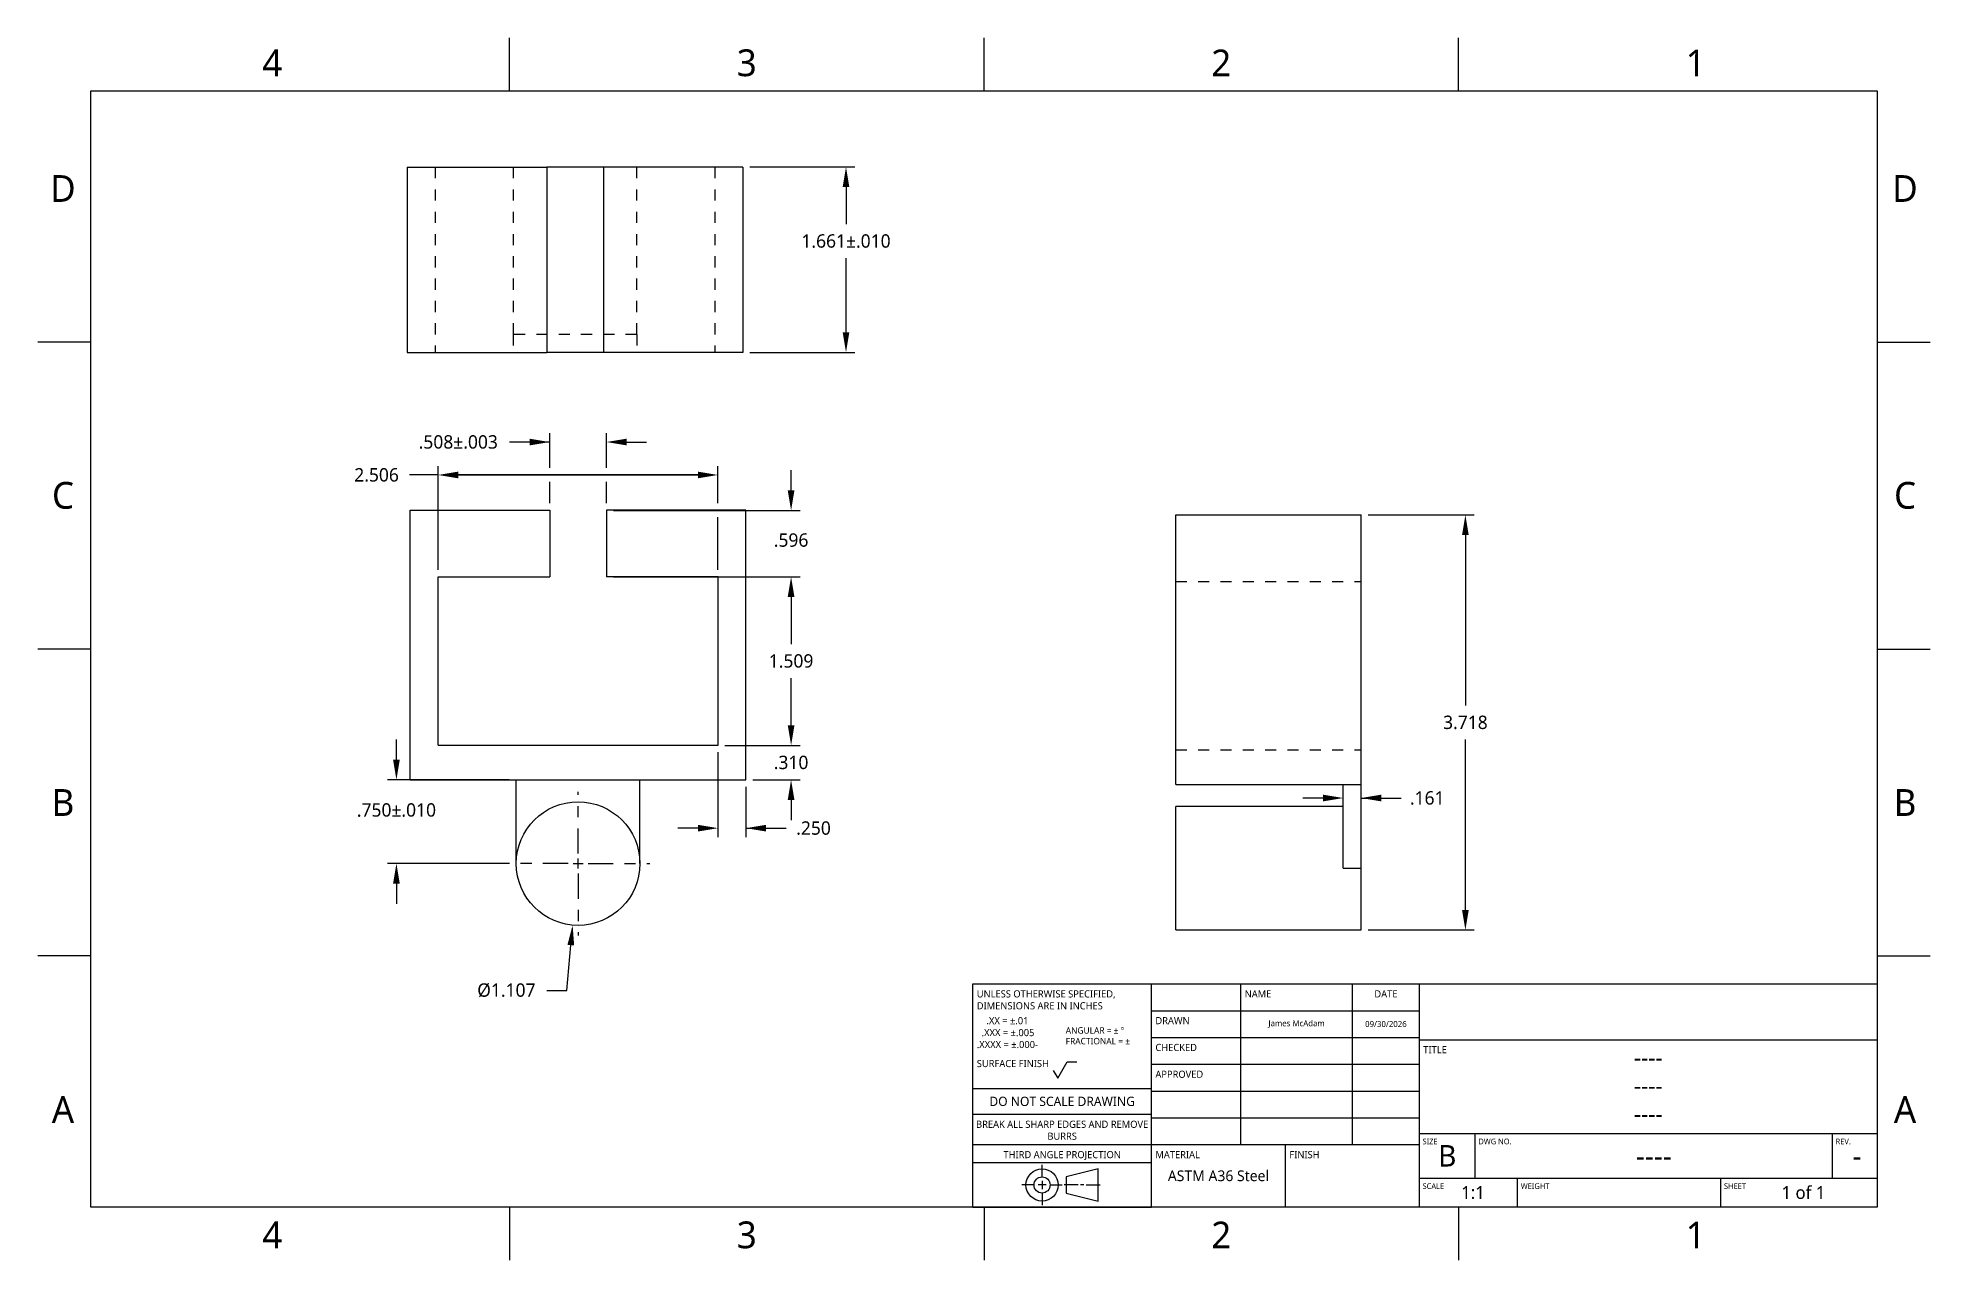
# Model space of a CAD drawing. Extents: x 0.1 to 17, y 0 to 11.
import ezdxf

# ---------------------------------------------------------------- set-up
doc = ezdxf.new("R2010")
doc.units = 0
doc.header["$LTSCALE"] = 0.5
doc.header["$MEASUREMENT"] = 0
doc.header["$PDMODE"] = 33
doc.header["$PDSIZE"] = 0.03937
doc.linetypes.add('CENTER', pattern=[0.72, 0.45, -0.09, 0.09, -0.09])
doc.linetypes.add('HIDDEN', pattern=[0.15, 0.1, -0.05])
doc.layers.get('DEFPOINTS').update_dxf_attribs({"linetype": 'CONTINUOUS'})
for name, color, linetype in [('ANNOTATION_TEXT', 7, 'CONTINUOUS'), ('BORDER_FRAME', 7, 'CONTINUOUS'), ('BORDER_ZONES', 7, 'CONTINUOUS'), ('CENTERMARKS', 7, 'CONTINUOUS'), ('HIDDEN', 7, 'HIDDEN'), ('TANGENT_LINES', 7, 'CONTINUOUS'), ('TITLE_BLOCK', 7, 'CONTINUOUS'), ('VISIBLE', 7, 'CONTINUOUS')]:
    doc.layers.add(name, color=color, linetype=linetype)
doc.styles.add('ONSHAPE-STANDARD', font='NotoSans-Regular.ttf')
doc.styles.add('ONSHAPE-STANDARD-DIMENSION', font='')
doc.styles.add('ONSHAPE-STANDARD-FIELDS', font='')
doc.styles.get('ONSHAPE-STANDARD-DIMENSION').set_extended_font_data('Noto Sans')
doc.styles.get('ONSHAPE-STANDARD-FIELDS').set_extended_font_data('Noto Sans')
doc.dimstyles.new('ONSHAPE-STANDARD$0', dxfattribs={"dimtxt": 0.12, "dimasz": 0.18, "dimexe": 0.08, "dimexo": 0.0625, "dimgap": 0.09, "dimtad": 0, "dimtih": 1, "dimtoh": 1, "dimdec": 3, "dimzin": 7, "dimtxsty": 'ONSHAPE-STANDARD-DIMENSION', "dimcen": 0.09, "dimclrd": 7, "dimclre": 7, "dimclrt": 7, "dimadec": 1, "dimazin": 3, "dimtfac": 1, "dimtdec": 3, "dimtofl": 0, "dimtmove": 0, "dimatfit": 3, "dimtolj": 1, "dimtzin": 7})
doc.dimstyles.new('ONSHAPE-STANDARD$3', dxfattribs={"dimtxt": 0.12, "dimasz": 0.18, "dimexe": 0.08, "dimexo": 0.0625, "dimgap": 0.09, "dimtad": 0, "dimtih": 1, "dimtoh": 1, "dimdec": 3, "dimzin": 7, "dimtxsty": 'ONSHAPE-STANDARD-DIMENSION', "dimcen": 0, "dimclrd": 7, "dimclre": 7, "dimclrt": 7, "dimadec": 1, "dimazin": 3, "dimtfac": 1, "dimtdec": 3, "dimtofl": 0, "dimtmove": 0, "dimatfit": 3, "dimtolj": 1, "dimtzin": 7})

# ---------------------------------------------------------------- blocks, each defined once
blk = doc.blocks.new('*D1')
at = {"layer": 'ANNOTATION_TEXT', "color": 7}
for p, q in [((4.788, 2.442), (4.824, 2.847)), ((4.608, 2.442), (4.788, 2.442))]:
    blk.add_line(p, q, dxfattribs=at)
blk.add_solid([(4.854, 2.845), (4.794, 2.85), (4.84, 3.026)], dxfattribs=at)
at = {"layer": 'DEFPOINTS', "color": 0}
for p in [(4.939, 4.129), (4.84, 3.026)]:
    blk.add_point(p, dxfattribs=at)
at = {"layer": 'ANNOTATION_TEXT', "color": 7, "insert": (4.247, 2.442), "char_height": 0.12, "attachment_point": 5, "style": 'ONSHAPE-STANDARD-DIMENSION'}
blk.add_mtext('\\A1;%%c1.107', dxfattribs=at)
blk = doc.blocks.new('*D2')
at = {"layer": 'ANNOTATION_TEXT', "color": 7}
for p, q in [((6.142, 4.575), (6.142, 3.815)), ((6.392, 4.265), (6.392, 3.815)), ((5.962, 3.895), (5.782, 3.895)), ((6.392, 3.895), (6.752, 3.895)), ((6.572, 3.895), (6.752, 3.895))]:
    blk.add_line(p, q, dxfattribs=at)
for points in [[(5.962, 3.865), (5.962, 3.925), (6.142, 3.895)], [(6.572, 3.925), (6.572, 3.865), (6.392, 3.895)]]:
    blk.add_solid(points, dxfattribs=at)
at = {"layer": 'DEFPOINTS', "color": 0}
for p in [(6.142, 4.637), (6.392, 4.328), (6.392, 3.895), (6.392, 3.895)]:
    blk.add_point(p, dxfattribs=at)
at = {"layer": 'ANNOTATION_TEXT', "color": 7, "insert": (6.998, 3.895), "char_height": 0.12, "attachment_point": 5, "style": 'ONSHAPE-STANDARD-DIMENSION'}
blk.add_mtext('\\A1;.250', dxfattribs=at)
blk = doc.blocks.new('*D3')
at = {"layer": 'ANNOTATION_TEXT', "color": 7}
for p, q in [((6.797, 6.922), (6.797, 7.102)), ((5.206, 6.742), (6.877, 6.742)), ((5.206, 6.146), (6.877, 6.146)), ((6.797, 5.966), (6.797, 5.786))]:
    blk.add_line(p, q, dxfattribs=at)
for points in [[(6.767, 6.922), (6.827, 6.922), (6.797, 6.742)], [(6.827, 5.966), (6.767, 5.966), (6.797, 6.146)]]:
    blk.add_solid(points, dxfattribs=at)
at = {"layer": 'DEFPOINTS', "color": 0}
for p in [(5.143, 6.742), (5.143, 6.146), (6.797, 6.146), (6.797, 6.146)]:
    blk.add_point(p, dxfattribs=at)
at = {"layer": 'ANNOTATION_TEXT', "color": 7, "insert": (6.797, 6.475), "char_height": 0.12, "attachment_point": 5, "style": 'ONSHAPE-STANDARD-DIMENSION'}
blk.add_mtext('\\A1;.596', dxfattribs=at)
blk = doc.blocks.new('*D4')
at = {"layer": 'ANNOTATION_TEXT', "color": 7}
for p, q in [((6.205, 6.146), (6.877, 6.146)), ((6.797, 5.966), (6.797, 5.544)), ((6.797, 4.817), (6.797, 5.24)), ((6.205, 4.637), (6.877, 4.637))]:
    blk.add_line(p, q, dxfattribs=at)
for points in [[(6.827, 5.966), (6.767, 5.966), (6.797, 6.146)], [(6.767, 4.817), (6.827, 4.817), (6.797, 4.637)]]:
    blk.add_solid(points, dxfattribs=at)
at = {"layer": 'DEFPOINTS', "color": 0}
for p in [(6.142, 6.146), (6.142, 4.637), (6.797, 4.637), (6.797, 4.637)]:
    blk.add_point(p, dxfattribs=at)
at = {"layer": 'ANNOTATION_TEXT', "color": 7, "insert": (6.797, 5.392), "char_height": 0.12, "attachment_point": 5, "style": 'ONSHAPE-STANDARD-DIMENSION'}
blk.add_mtext('\\A1;1.509', dxfattribs=at)
blk = doc.blocks.new('*D5')
at = {"layer": 'ANNOTATION_TEXT', "color": 7}
for p, q in [((6.797, 4.817), (6.797, 4.997)), ((6.205, 4.637), (6.877, 4.637)), ((6.455, 4.328), (6.877, 4.328)), ((6.797, 4.148), (6.797, 3.968))]:
    blk.add_line(p, q, dxfattribs=at)
for points in [[(6.767, 4.817), (6.827, 4.817), (6.797, 4.637)], [(6.827, 4.148), (6.767, 4.148), (6.797, 4.328)]]:
    blk.add_solid(points, dxfattribs=at)
at = {"layer": 'DEFPOINTS', "color": 0}
for p in [(6.142, 4.637), (6.392, 4.328), (6.797, 4.328), (6.797, 4.328)]:
    blk.add_point(p, dxfattribs=at)
at = {"layer": 'ANNOTATION_TEXT', "color": 7, "insert": (6.797, 4.483), "char_height": 0.12, "attachment_point": 5, "style": 'ONSHAPE-STANDARD-DIMENSION'}
blk.add_mtext('\\A1;.310', dxfattribs=at)
blk = doc.blocks.new('*D6')
at = {"layer": 'ANNOTATION_TEXT', "color": 7}
for p, q in [((3.636, 6.209), (3.636, 7.139)), ((6.142, 6.805), (6.142, 7.139)), ((3.636, 7.059), (3.38, 7.059)), ((3.816, 7.059), (5.962, 7.059)), ((5.962, 7.059), (3.816, 7.059)), ((6.142, 6.209), (6.142, 6.68))]:
    blk.add_line(p, q, dxfattribs=at)
for points in [[(3.816, 7.089), (3.816, 7.029), (3.636, 7.059)], [(5.962, 7.029), (5.962, 7.089), (6.142, 7.059)]]:
    blk.add_solid(points, dxfattribs=at)
at = {"layer": 'DEFPOINTS', "color": 0}
for p in [(6.142, 7.059), (6.142, 7.059), (3.636, 6.146), (6.142, 6.146)]:
    blk.add_point(p, dxfattribs=at)
at = {"layer": 'ANNOTATION_TEXT', "color": 7, "insert": (3.084, 7.059), "char_height": 0.12, "attachment_point": 5, "style": 'ONSHAPE-STANDARD-DIMENSION'}
blk.add_mtext('\\A1;2.506', dxfattribs=at)
blk = doc.blocks.new('*D7')
at = {"layer": 'ANNOTATION_TEXT', "color": 7}
for p, q in [((4.635, 7.354), (4.275, 7.354)), ((4.455, 7.354), (4.275, 7.354)), ((4.635, 7.122), (4.635, 7.434)), ((5.143, 7.122), (5.143, 7.434)), ((5.323, 7.354), (5.503, 7.354)), ((4.635, 6.805), (4.635, 6.997)), ((5.143, 6.805), (5.143, 6.997))]:
    blk.add_line(p, q, dxfattribs=at)
for points in [[(4.455, 7.324), (4.455, 7.384), (4.635, 7.354)], [(5.323, 7.384), (5.323, 7.324), (5.143, 7.354)]]:
    blk.add_solid(points, dxfattribs=at)
at = {"layer": 'DEFPOINTS', "color": 0}
for p in [(5.143, 7.354), (5.143, 7.354), (4.635, 6.742), (5.143, 6.742)]:
    blk.add_point(p, dxfattribs=at)
at = {"layer": 'ANNOTATION_TEXT', "color": 7, "insert": (3.816, 7.354), "char_height": 0.12, "attachment_point": 5, "style": 'ONSHAPE-STANDARD-DIMENSION'}
blk.add_mtext('\\A1;.508%%p.003', dxfattribs=at)
blk = doc.blocks.new('*D8')
at = {"layer": 'ANNOTATION_TEXT', "color": 7}
for p, q in [((6.427, 9.818), (7.369, 9.818)), ((7.289, 9.638), (7.289, 9.306)), ((7.289, 8.337), (7.289, 9.002)), ((6.427, 8.157), (7.369, 8.157))]:
    blk.add_line(p, q, dxfattribs=at)
for points in [[(7.319, 9.638), (7.259, 9.638), (7.289, 9.818)], [(7.259, 8.337), (7.319, 8.337), (7.289, 8.157)]]:
    blk.add_solid(points, dxfattribs=at)
at = {"layer": 'DEFPOINTS', "color": 0}
for p in [(6.365, 9.818), (6.365, 8.157), (7.289, 8.157), (7.289, 8.157)]:
    blk.add_point(p, dxfattribs=at)
at = {"layer": 'ANNOTATION_TEXT', "color": 7, "insert": (7.289, 9.154), "char_height": 0.12, "attachment_point": 5, "style": 'ONSHAPE-STANDARD-DIMENSION'}
blk.add_mtext('\\A1;1.661%%p.010', dxfattribs=at)
blk = doc.blocks.new('*D9')
at = {"layer": 'ANNOTATION_TEXT', "color": 7}
for p, q in [((3.262, 4.508), (3.262, 4.688)), ((4.273, 4.328), (3.182, 4.328)), ((4.273, 3.578), (3.182, 3.578)), ((3.262, 3.398), (3.262, 3.218))]:
    blk.add_line(p, q, dxfattribs=at)
for points in [[(3.232, 4.508), (3.292, 4.508), (3.262, 4.328)], [(3.292, 3.398), (3.232, 3.398), (3.262, 3.578)]]:
    blk.add_solid(points, dxfattribs=at)
at = {"layer": 'DEFPOINTS', "color": 0}
for p in [(3.262, 4.328), (3.262, 4.328), (4.336, 4.328), (4.336, 3.578)]:
    blk.add_point(p, dxfattribs=at)
at = {"layer": 'ANNOTATION_TEXT', "color": 7, "insert": (3.262, 4.057), "char_height": 0.12, "attachment_point": 5, "style": 'ONSHAPE-STANDARD-DIMENSION'}
blk.add_mtext('\\A1;.750%%p.010', dxfattribs=at)
blk = doc.blocks.new('*D10')
at = {"layer": 'ANNOTATION_TEXT', "color": 7}
for p, q in [((11.742, 4.228), (11.742, 4.245)), ((11.903, 4.228), (11.903, 4.245)), ((11.562, 4.165), (11.382, 4.165)), ((11.903, 4.165), (12.263, 4.165)), ((12.083, 4.165), (12.263, 4.165))]:
    blk.add_line(p, q, dxfattribs=at)
for points in [[(11.562, 4.135), (11.562, 4.195), (11.742, 4.165)], [(12.083, 4.195), (12.083, 4.135), (11.903, 4.165)]]:
    blk.add_solid(points, dxfattribs=at)
at = {"layer": 'DEFPOINTS', "color": 0}
for p in [(11.742, 4.165), (11.903, 4.165), (11.903, 4.165), (11.903, 4.165)]:
    blk.add_point(p, dxfattribs=at)
at = {"layer": 'ANNOTATION_TEXT', "color": 7, "insert": (12.495, 4.165), "char_height": 0.12, "attachment_point": 5, "style": 'ONSHAPE-STANDARD-DIMENSION'}
blk.add_mtext('\\A1;.161', dxfattribs=at)
blk = doc.blocks.new('*D11')
at = {"layer": 'ANNOTATION_TEXT', "color": 7}
for p, q in [((11.966, 6.701), (12.917, 6.701)), ((12.837, 6.521), (12.837, 4.994)), ((12.837, 3.163), (12.837, 4.69)), ((11.966, 2.983), (12.917, 2.983))]:
    blk.add_line(p, q, dxfattribs=at)
for points in [[(12.867, 6.521), (12.807, 6.521), (12.837, 6.701)], [(12.807, 3.163), (12.867, 3.163), (12.837, 2.983)]]:
    blk.add_solid(points, dxfattribs=at)
at = {"layer": 'DEFPOINTS', "color": 0}
for p in [(11.903, 6.701), (11.903, 2.983), (12.837, 2.983), (12.837, 2.983)]:
    blk.add_point(p, dxfattribs=at)
at = {"layer": 'ANNOTATION_TEXT', "color": 7, "insert": (12.837, 4.842), "char_height": 0.12, "attachment_point": 5, "style": 'ONSHAPE-STANDARD-DIMENSION'}
blk.add_mtext('\\A1;3.718', dxfattribs=at)

msp = doc.modelspace()

# ---------------------------------------------------------------- linework, layer by layer
at = {"layer": 'BORDER_FRAME'}
for p, q in [((0.525, 0.5), (0.525, 10.5)), ((0.525, 10.5), (16.525, 10.5)), ((16.525, 10.5), (16.525, 0.5)), ((16.525, 0.5), (0.525, 0.5))]:
    msp.add_line(p, q, dxfattribs=at)
at = {"layer": 'BORDER_ZONES'}
for p, q in [((4.275, 10.5), (4.275, 10.975)), ((8.525, 10.5), (8.525, 10.975)), ((12.775, 10.5), (12.775, 10.975)), ((0.525, 8.25), (0.05, 8.25)), ((16.525, 8.25), (17, 8.25)), ((0.525, 5.5), (0.05, 5.5)), ((16.525, 5.5), (17, 5.5)), ((0.525, 2.75), (0.05, 2.75)), ((16.525, 2.75), (17, 2.75)), ((4.275, 0.5), (4.275, 0.025)), ((8.525, 0.5), (8.525, 0.025)), ((12.775, 0.5), (12.775, 0.025))]:
    msp.add_line(p, q, dxfattribs=at)
at = {"layer": 'CENTERMARKS', "linetype": 'CENTER'}
for p, q in [((4.8893, 3.6678), (4.8893, 4.2213)), ((4.7993, 3.5778), (4.2458, 3.5778)), ((4.9793, 3.5778), (5.5328, 3.5778)), ((4.8893, 3.4878), (4.8893, 2.9343))]:
    msp.add_line(p, q, dxfattribs=at)
at = {"layer": 'CENTERMARKS', "linetype": 'CONTINUOUS'}
for p, q in [((4.8443, 3.5778), (4.9343, 3.5778)), ((4.8893, 3.5328), (4.8893, 3.6228))]:
    msp.add_line(p, q, dxfattribs=at)
at = {"layer": 'HIDDEN'}
for p, q in [((3.6085, 9.8177), (3.6085, 8.1567)), ((4.3082, 9.8177), (4.3082, 8.3177)), ((5.4152, 8.3177), (5.4152, 9.8177)), ((6.1149, 9.8177), (6.1149, 8.1567)), ((5.4152, 8.3177), (4.3082, 8.3177)), ((4.3082, 8.3177), (4.3082, 8.1567)), ((5.4152, 8.3177), (5.4152, 8.1567)), ((10.2423, 6.105), (11.9033, 6.105)), ((10.2423, 4.596), (11.9033, 4.596))]:
    msp.add_line(p, q, dxfattribs=at)
at = {"layer": 'TANGENT_LINES'}
msp.add_line((11.7423, 3.5365), (11.9033, 3.5365), dxfattribs=at)
at = {"layer": 'TITLE_BLOCK'}
for p, q in [((8.425, 0.5), (8.425, 2.5)), ((8.425, 2.5), (10.025, 2.5)), ((10.025, 0.5), (10.025, 2.5)), ((10.025, 2.5), (12.425, 2.5)), ((10.825, 1.06), (10.825, 2.5)), ((11.825, 1.06), (11.825, 2.5)), ((12.425, 0.5), (12.425, 2.5)), ((12.425, 2.5), (16.525, 2.5)), ((10.025, 2.26), (12.425, 2.26)), ((10.025, 2.02), (12.425, 2.02)), ((12.425, 2), (16.525, 2)), ((9.145, 1.724), (9.185, 1.6547)), ((9.185, 1.6547), (9.269, 1.8002)), ((9.269, 1.8002), (9.357, 1.8002)), ((10.025, 1.78), (12.425, 1.78)), ((8.425, 1.564), (10.025, 1.564)), ((10.025, 1.54), (12.425, 1.54)), ((8.425, 1.332), (10.025, 1.332)), ((10.025, 1.3), (12.425, 1.3)), ((8.425, 1.06), (10.025, 1.06)), ((10.025, 1.06), (12.425, 1.06)), ((11.225, 0.5), (11.225, 1.06)), ((12.425, 1.16), (16.525, 1.16)), ((12.925, 0.76), (12.925, 1.16)), ((16.125, 0.76), (16.125, 1.16)), ((8.425, 0.9), (10.025, 0.9)), ((9.045, 0.7704), (9.045, 0.8784)), ((8.973, 0.6984), (8.865, 0.6984)), ((9.081, 0.6984), (9.009, 0.6984)), ((9.045, 0.7344), (9.045, 0.6624)), ((9.117, 0.6984), (9.225, 0.6984)), ((9.369, 0.6984), (9.243, 0.6984)), ((9.549, 0.8424), (9.261, 0.7704)), ((9.261, 0.7704), (9.261, 0.6264)), ((9.4194, 0.6984), (9.3906, 0.6984)), ((9.441, 0.6984), (9.567, 0.6984)), ((9.549, 0.5544), (9.549, 0.8424)), ((12.425, 0.76), (16.525, 0.76)), ((13.305, 0.5), (13.305, 0.76)), ((15.125, 0.5), (15.125, 0.76)), ((9.045, 0.6264), (9.045, 0.5184)), ((9.261, 0.6264), (9.549, 0.5544)), ((8.425, 0.5), (10.025, 0.5))]:
    msp.add_line(p, q, dxfattribs=at)
for radius in [0.144, 0.072]:
    msp.add_circle((9.045, 0.6984), radius, dxfattribs=at)
at = {"layer": 'VISIBLE'}
for p, q in [((3.3585, 9.8177), (3.3585, 8.1567)), ((3.3585, 9.8177), (4.6077, 9.8177)), ((4.6077, 9.8177), (4.6077, 8.1567)), ((5.1157, 9.8177), (4.6077, 9.8177)), ((5.1157, 9.8177), (5.1157, 8.1567)), ((6.3649, 9.8177), (5.1157, 9.8177)), ((6.3649, 9.8177), (6.3649, 8.1567)), ((3.3585, 8.1567), (4.6077, 8.1567)), ((5.1157, 8.1567), (4.6077, 8.1567)), ((6.3649, 8.1567), (5.1157, 8.1567)), ((3.3861, 4.3278), (3.3861, 6.7423)), ((3.3861, 6.7423), (4.6353, 6.7423)), ((4.6353, 6.7423), (4.6353, 6.1463)), ((6.3925, 6.7423), (5.1433, 6.7423)), ((5.1433, 6.7423), (5.1433, 6.1463)), ((6.3925, 4.3278), (6.3925, 6.7423)), ((10.2423, 4.2865), (10.2423, 6.701)), ((10.2423, 6.701), (11.9033, 6.701)), ((11.9033, 4.2865), (11.9033, 6.701)), ((3.6361, 4.6373), (3.6361, 6.1463)), ((3.6361, 6.1463), (4.6353, 6.1463)), ((6.1425, 6.1463), (5.1433, 6.1463)), ((6.1425, 4.6373), (6.1425, 6.1463)), ((3.6361, 4.6373), (6.1425, 4.6373)), ((3.3861, 4.3278), (6.3925, 4.3278)), ((4.3358, 3.5778), (4.3358, 4.3278)), ((5.4428, 3.5778), (5.4428, 4.3278)), ((10.2423, 4.2865), (11.9033, 4.2865)), ((11.7423, 3.5365), (11.7423, 4.2865)), ((11.9033, 3.5365), (11.9033, 4.2865)), ((11.7423, 4.09), (10.2423, 4.09)), ((10.2423, 2.983), (10.2423, 4.09)), ((11.9033, 2.983), (11.9033, 3.5365)), ((10.2423, 2.983), (11.9033, 2.983))]:
    msp.add_line(p, q, dxfattribs=at)
msp.add_circle((4.8893, 3.5778), 0.5535, dxfattribs=at)

# ---------------------------------------------------------------- texts
at = {"layer": 'BORDER_ZONES', "char_height": 0.24, "attachment_point": 5, "style": 'ONSHAPE-STANDARD'}
for s, insert in [('4', (2.15, 10.75)), ('3', (6.4, 10.75)), ('2', (10.65, 10.75)), ('1', (14.9, 10.75)), ('D', (0.275, 9.625)), ('D', (16.775, 9.625)), ('C', (0.275, 6.875)), ('C', (16.775, 6.875)), ('B', (0.275, 4.125)), ('B', (16.775, 4.125)), ('A', (0.275, 1.375)), ('A', (16.775, 1.375)), ('4', (2.15, 0.25)), ('3', (6.4, 0.25)), ('2', (10.65, 0.25)), ('1', (14.9, 0.25))]:
    msp.add_mtext(s, dxfattribs=dict(at, insert=insert))
at = {"layer": 'TITLE_BLOCK'}
for s, insert, char_height, width, attachment_point, style in [('UNLESS OTHERWISE SPECIFIED, DIMENSIONS ARE IN INCHES', (8.4602, 2.4424), 0.064, 1.568, 1, 'ONSHAPE-STANDARD'), ('NAME', (10.8602, 2.4424), 0.064, 0.98, 1, 'ONSHAPE-STANDARD'), ('DATE', (12.125, 2.4424), 0.064, 0.588, 2, 'ONSHAPE-STANDARD'), ('    .XX = ±.01\\P  .XXX = ±.005\\P.XXXX = ±.000-', (8.4602, 2.2024), 0.064, 0.784, 1, 'ONSHAPE-STANDARD'), ('^JANGULAR = ± °^JFRACTIONAL = ±', (9.2567, 2.2082), 0.0576, 0.784, 1, 'ONSHAPE-STANDARD'), ('DRAWN', (10.0602, 2.2024), 0.064, 0.784, 1, 'ONSHAPE-STANDARD'), ('James McAdam', (11.325, 2.14), 0.05376, 1, 5, 'ONSHAPE-STANDARD-FIELDS'), ('09/30/2026', (12.125, 2.14), 0.05376, 0.6, 5, 'ONSHAPE-STANDARD-FIELDS'), ('CHECKED', (10.0602, 1.9624), 0.064, 0.784, 1, 'ONSHAPE-STANDARD'), ('TITLE', (12.4602, 1.9424), 0.064, 0.49, 1, 'ONSHAPE-STANDARD'), ('SURFACE FINISH', (8.4602, 1.8184), 0.064, 0.784, 1, 'ONSHAPE-STANDARD'), ('APPROVED', (10.0602, 1.7224), 0.064, 0.784, 1, 'ONSHAPE-STANDARD'), ('----', (14.475, 1.84), 0.1536, 3.7, 5, 'ONSHAPE-STANDARD-FIELDS'), ('----', (14.475, 1.588), 0.1536, 3.7, 5, 'ONSHAPE-STANDARD-FIELDS'), ('DO NOT SCALE DRAWING', (9.225, 1.4891), 0.0832, 1.568, 2, 'ONSHAPE-STANDARD'), ('BREAK ALL SHARP EDGES AND REMOVE BURRS', (9.225, 1.2744), 0.064, 1.568, 2, 'ONSHAPE-STANDARD'), ('----', (14.475, 1.336), 0.1536, 3.7, 5, 'ONSHAPE-STANDARD-FIELDS'), ('SIZE', (12.4532, 1.1139), 0.0512, 0.49, 1, 'ONSHAPE-STANDARD'), ('B', (12.675, 0.96), 0.192, 0.5, 5, 'ONSHAPE-STANDARD-FIELDS'), ('DWG NO.', (12.9532, 1.1139), 0.0512, 3.136, 1, 'ONSHAPE-STANDARD'), ('REV.', (16.1532, 1.1139), 0.0512, 0.392, 1, 'ONSHAPE-STANDARD'), ('THIRD ANGLE PROJECTION', (9.225, 1.0024), 0.064, 1.568, 2, 'ONSHAPE-STANDARD'), ('MATERIAL', (10.0602, 1.0024), 0.064, 1.176, 1, 'ONSHAPE-STANDARD'), ('FINISH', (11.2602, 1.0024), 0.064, 1.176, 1, 'ONSHAPE-STANDARD'), ('----', (14.525, 0.96), 0.192, 3.2, 5, 'ONSHAPE-STANDARD-FIELDS'), ('-', (16.345, 0.96), 0.192, 0.36, 5, 'ONSHAPE-STANDARD-FIELDS'), ('ASTM A36 Steel', (10.625, 0.78), 0.096, 1.2, 5, 'ONSHAPE-STANDARD-FIELDS'), ('SCALE', (12.4532, 0.7139), 0.0512, 0.8624, 1, 'ONSHAPE-STANDARD'), ('1:1', (12.905, 0.63), 0.1152, 0.8, 5, 'ONSHAPE-STANDARD-FIELDS'), ('WEIGHT', (13.3332, 0.7139), 0.0512, 1.7836, 1, 'ONSHAPE-STANDARD'), ('SHEET', (15.1532, 0.7139), 0.0512, 1.372, 1, 'ONSHAPE-STANDARD'), ('1 of 1', (15.865, 0.63), 0.1152, 1.32, 5, 'ONSHAPE-STANDARD-FIELDS')]:
    msp.add_mtext(s, dxfattribs=dict(at, insert=insert, char_height=char_height, width=width, attachment_point=attachment_point, style=style))

# ---------------------------------------------------------------- dimensions: what is measured, and where the dimension line sits
at = {"layer": 'ANNOTATION_TEXT'}
for base, p1, p2, angle, override, picture, middle, dimtype in [((7.2886, 8.1567), (6.3649, 9.8177, 1.0525), (6.3649, 8.1567, 1.0525), 270, {"dimscale": 1, "dimlfac": 1, "dimpost": '', "dimtol": 1, "dimlim": 0, "dimtp": 0.01, "dimtm": 0.01}, '*D8', (7.2886, 9.1542), 161), ((6.1425, 7.0592), (3.6361, 6.1463, 0.75), (6.1425, 6.1463, 0.75), 0, {"dimscale": 1, "dimlfac": 1, "dimpost": ''}, '*D6', (3.0845, 7.0592), 160), ((6.7974, 6.1463), (5.1433, 6.7423, 0.75), (5.1433, 6.1463, 0.75), 270, {"dimscale": 1, "dimlfac": 1, "dimpost": ''}, '*D3', (6.7974, 6.475), 161), ((12.8367, 2.983), (11.9033, 6.701, 1.5032), (11.9033, 2.983), 90, {"dimscale": 1, "dimlfac": 1, "dimpost": ''}, '*D11', (12.8367, 4.842), 160), ((6.7974, 4.6373), (6.1425, 6.1463, 0.75), (6.1425, 4.6373, 0.75), 90, {"dimscale": 1, "dimlfac": 1, "dimpost": ''}, '*D4', (6.7974, 5.3918), 160), ((6.7974457892, 4.3277887204), (6.1424831709, 4.6372887204, 0.75), (6.3924831709, 4.3277887204, 0.75), 90, {"dimscale": 1, "dimlfac": 1, "dimpost": ''}, '*D5', (6.7974457892, 4.4825387204), 160), ((3.2622, 4.3278), (4.3358, 3.5778, -0.75), (4.3358, 4.3278, -0.75), 90, {"dimscale": 1, "dimlfac": 1, "dimpost": '', "dimtol": 1, "dimlim": 0, "dimtp": 0.01, "dimtm": 0.01}, '*D9', (3.2622, 4.0569), 161)]:
    dim = msp.add_linear_dim(base=base, p1=p1, p2=p2, angle=angle, dimstyle='ONSHAPE-STANDARD$0', override=override, dxfattribs=at)
    dim.commit()
    dim.dimension.update_dxf_attribs({"geometry": picture, "text_midpoint": middle, "dimtype": dimtype})
for base, p1, p2, override, picture, middle in [((5.1433, 7.354), (4.6353, 6.7423, 0.75), (5.1433, 6.7423, 0.75), {"dimscale": 1, "dimlfac": 1, "dimpost": '', "dimtol": 1, "dimlim": 0, "dimtp": 0.003, "dimtm": 0.003}, '*D7', (3.8161, 7.354)), ((6.3925, 3.8948), (6.1425, 4.6373, 0.75), (6.3925, 4.3278, 0.75), {"dimscale": 1, "dimlfac": 1, "dimpost": ''}, '*D2', (6.9984, 3.8948)), ((11.9033, 4.1654), (11.7423, 4.1654, 0.5535), (11.9033, 4.1654, 0.5535), {"dimscale": 1, "dimlfac": 1, "dimpost": ''}, '*D10', (12.4951, 4.1654))]:
    dim = msp.add_linear_dim(base=base, p1=p1, p2=p2, dimstyle='ONSHAPE-STANDARD$0', override=override, dxfattribs=at)
    dim.commit()
    dim.dimension.update_dxf_attribs({"geometry": picture, "text_midpoint": middle, "dimtype": 160})
dim = msp.add_diameter_dim_2p(p1=(4.9387, 4.1291, 0.75), p2=(4.8399, 3.0265, 0.75), dimstyle='ONSHAPE-STANDARD$3', override={"dimscale": 1, "dimlfac": 1, "dimpost": '%%c<>', "dimtofl": 0, "dimtmove": 0, "dimatfit": 3}, dxfattribs=at)
dim.commit()
dim.dimension.update_dxf_attribs({"geometry": '*D1', "text_midpoint": (4.2475, 2.4419), "dimtype": 163})

doc.saveas('drawing.dxf')
